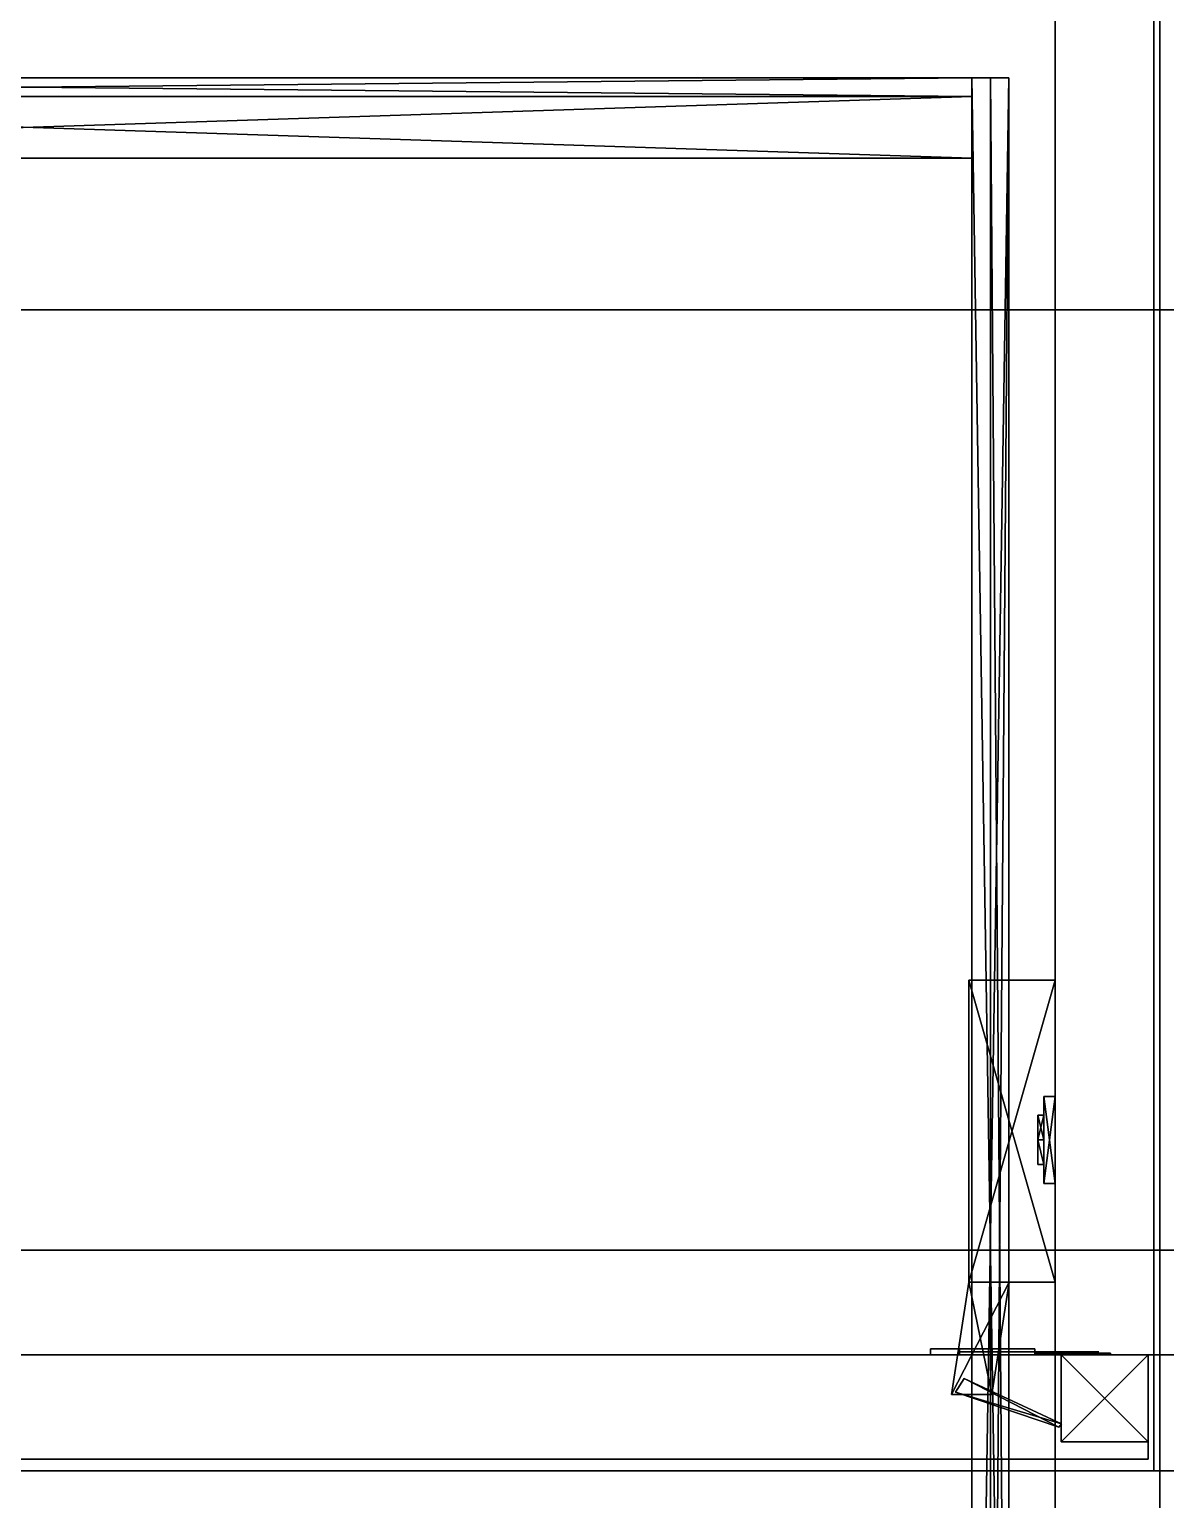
# Model space of a CAD drawing. Extents: x 0 to 7800, y -5130 to 1.
# Drawn here: x 2985.9 to 3181.7, y -609 to -355.7 of the extents above; entities that cross this region are included whole.
import ezdxf

# ---------------------------------------------------------------- set-up
doc = ezdxf.new("R2010")
doc.units = 0
for name, color, linetype in [('LAYER0', 7, 'CONTINUOUS'), ('LAYER111', 7, 'CONTINUOUS'), ('LAYER130', 253, 'CONTINUOUS'), ('LAYER133', 7, 'CONTINUOUS'), ('LAYER179', 7, 'CONTINUOUS'), ('LAYER2', 7, 'CONTINUOUS'), ('LAYER217', 7, 'CONTINUOUS'), ('LAYER234', 7, 'CONTINUOUS'), ('LAYER235', 7, 'CONTINUOUS'), ('LAYER238', 28, 'CONTINUOUS'), ('LAYER239', 253, 'CONTINUOUS'), ('LAYER240', 28, 'CONTINUOUS'), ('LAYER241', 253, 'CONTINUOUS'), ('LAYER242', 253, 'CONTINUOUS'), ('LAYER243', 253, 'CONTINUOUS'), ('LAYER244', 253, 'CONTINUOUS'), ('LAYER245', 253, 'CONTINUOUS'), ('LAYER283', 35, 'CONTINUOUS'), ('LAYER285', 35, 'CONTINUOUS'), ('LAYER4', 2, 'CONTINUOUS'), ('LAYER727', 45, 'CONTINUOUS'), ('LAYER728', 45, 'CONTINUOUS'), ('LAYER729', 45, 'CONTINUOUS'), ('LAYER9', 7, 'CONTINUOUS'), ('LAYER94', 7, 'CONTINUOUS')]:
    doc.layers.add(name, color=color, linetype=linetype)

msp = doc.modelspace()

# ---------------------------------------------------------------- linework, layer by layer
at = {"layer": 'LAYER0'}
for points, invisible_edges in [([(4030.693, -54.002, -5), (1025.693, -1555.002, -5), (1025.693, -54.002, -5), (4030.693, -54.002, -5)], 1), ([(1025.693, -1555.002, -5), (4030.693, -54.002, -5), (1412.693, -4773.002, -5), (1025.693, -1555.002, -5)], 7), ([(1025.693, -54.002), (1412.693, -4773.002), (4030.693, -54.002), (1025.693, -54.002)], 3), ([(1412.693, -4773.002, -5), (4030.693, -54.002, -5), (1412.693, -5130.002, -5), (1412.693, -4773.002, -5)], 3), ([(1412.693, -5130.002, -5), (4030.693, -54.002, -5), (2602.693, -4730.002, -5), (1412.693, -5130.002, -5)], 7), ([(4030.693, -54.002), (1412.693, -4773.002), (2602.693, -4730.002), (4030.693, -54.002)], 7), ([(2602.693, -4730.002, -5), (4030.693, -54.002, -5), (4030.693, -289.002, -5), (2602.693, -4730.002, -5)], 5), ([(4030.693, -54.002), (2602.693, -4730.002), (4030.693, -289.002), (4030.693, -54.002)], 3), ([(2602.693, -4730.002, -5), (4030.693, -289.002, -5), (4825.692, -4730.002, -5), (2602.693, -4730.002, -5)], 3), ([(4825.692, -4730.002), (4030.693, -289.002), (2602.693, -4730.002), (4825.692, -4730.002)], 3)]:
    msp.add_3dface(points, dxfattribs=dict(at, invisible_edges=invisible_edges))
at = {"layer": 'LAYER111', "invisible_edges": 1}
for points in [[(3162.695, -204, 181), (2808.695, -819, 181), (2808.695, -204, 181), (3162.695, -204, 181)], [(2808.695, -819, 181), (3162.695, -204, 181), (3162.695, -819, 181), (2808.695, -819, 181)], [(3162.695, -819, 199), (2808.695, -204, 199), (2808.695, -819, 199), (3162.695, -819, 199)], [(2808.695, -204, 199), (3162.695, -819, 199), (3162.695, -204, 199), (2808.695, -204, 199)], [(3162.695, -204, 181), (3162.695, -819, 199), (3162.695, -819, 181), (3162.695, -204, 181)], [(3162.695, -819, 199), (3162.695, -204, 181), (3162.695, -204, 199), (3162.695, -819, 199)]]:
    msp.add_3dface(points, dxfattribs=at)
at = {"layer": 'LAYER130'}
for points in [[(2823.073, -364, 199), (2823.073, -364, 216), (3148.318, -364, 199), (2823.073, -364, 199)], [(3148.318, -364, 199), (2823.073, -364, 216), (3148.318, -364, 216), (3148.318, -364, 199)], [(2823.073, -367.1989, 199), (2823.073, -364, 199), (3148.318, -367.1989, 199), (2823.073, -367.1989, 199)], [(3148.318, -367.1989, 199), (2823.073, -364, 199), (3148.318, -364, 199), (3148.318, -367.1989, 199)], [(3148.318, -367.1989, 216), (3148.318, -364, 216), (2823.073, -367.1989, 216), (3148.318, -367.1989, 216)], [(2823.073, -367.1989, 216), (3148.318, -364, 216), (2823.073, -364, 216), (2823.073, -367.1989, 216)], [(3154.695, -766, 199), (3148.318, -766, 199), (3154.695, -364, 199), (3154.695, -766, 199)], [(3154.695, -364, 199), (3148.318, -766, 199), (3148.318, -364, 199), (3154.695, -364, 199)], [(3148.318, -766, 226), (3154.695, -766, 226), (3148.318, -364, 226), (3148.318, -766, 226)], [(3148.318, -364, 226), (3154.695, -766, 226), (3154.695, -364, 226), (3148.318, -364, 226)], [(3148.318, -766, 199), (3148.318, -766, 226), (3148.318, -364, 199), (3148.318, -766, 199)], [(3148.318, -364, 199), (3148.318, -766, 226), (3148.318, -364, 226), (3148.318, -364, 199)], [(3148.318, -367.1989, 199), (3148.318, -364, 199), (3148.318, -367.1989, 216), (3148.318, -367.1989, 199)], [(3148.318, -367.1989, 216), (3148.318, -364, 199), (3148.318, -364, 216), (3148.318, -367.1989, 216)], [(3154.695, -766, 199), (3154.695, -364, 199), (3148.318, -766, 199), (3154.695, -766, 199)], [(3148.318, -766, 199), (3148.318, -364, 199), (3148.318, -766, 226), (3148.318, -766, 199)], [(3148.318, -364, 199), (3148.318, -364, 226), (3148.318, -766, 226), (3148.318, -364, 199)], [(3148.318, -766, 226), (3148.318, -364, 226), (3154.695, -766, 226), (3148.318, -766, 226)], [(3154.695, -364, 199), (3148.318, -364, 199), (3148.318, -766, 199), (3154.695, -364, 199)], [(3148.318, -364, 226), (3154.695, -364, 226), (3154.695, -766, 226), (3148.318, -364, 226)], [(3151.506, -766, 202), (3154.695, -766, 202), (3151.506, -364, 202), (3151.506, -766, 202)], [(3151.506, -364, 202), (3154.695, -766, 202), (3154.695, -364, 202), (3151.506, -364, 202)], [(3151.506, -766, 223), (3151.506, -766, 202), (3151.506, -364, 223), (3151.506, -766, 223)], [(3151.506, -364, 223), (3151.506, -766, 202), (3151.506, -364, 202), (3151.506, -364, 223)], [(3154.695, -766, 223), (3151.506, -766, 223), (3154.695, -364, 223), (3154.695, -766, 223)], [(3154.695, -364, 223), (3151.506, -766, 223), (3151.506, -364, 223), (3154.695, -364, 223)], [(3154.695, -766, 223), (3154.695, -364, 223), (3151.506, -766, 223), (3154.695, -766, 223)], [(3151.506, -766, 223), (3151.506, -364, 223), (3151.506, -766, 202), (3151.506, -766, 223)], [(3151.506, -364, 223), (3151.506, -364, 202), (3151.506, -766, 202), (3151.506, -364, 223)], [(3154.695, -364, 223), (3151.506, -364, 223), (3151.506, -766, 223), (3154.695, -364, 223)], [(3154.695, -766, 202), (3154.695, -766, 199), (3154.695, -364, 202), (3154.695, -766, 202)], [(3154.695, -364, 202), (3154.695, -766, 199), (3154.695, -364, 199), (3154.695, -364, 202)], [(3154.695, -766, 226), (3154.695, -766, 223), (3154.695, -364, 226), (3154.695, -766, 226)], [(3154.695, -364, 226), (3154.695, -766, 223), (3154.695, -364, 223), (3154.695, -364, 226)], [(3154.695, -766, 226), (3154.695, -364, 226), (3154.695, -766, 223), (3154.695, -766, 226)], [(3154.695, -364, 226), (3154.695, -364, 223), (3154.695, -766, 223), (3154.695, -364, 226)], [(3154.695, -364, 202), (3154.695, -364, 199), (3154.695, -766, 199), (3154.695, -364, 202)], [(3148.318, -367.1989, 199), (3148.318, -367.1989, 216), (2823.073, -367.1989, 199), (3148.318, -367.1989, 199)], [(2823.073, -367.1989, 199), (3148.318, -367.1989, 216), (2823.073, -367.1989, 216), (2823.073, -367.1989, 199)], [(2823.073, -367.1989, 199), (2823.073, -367.1989, 202), (3148.318, -367.1989, 199), (2823.073, -367.1989, 199)], [(3148.318, -367.1989, 199), (2823.073, -367.1989, 202), (3148.318, -367.1989, 202), (3148.318, -367.1989, 199)], [(2823.073, -377.8621, 199), (2823.073, -367.1989, 199), (3148.318, -377.8621, 199), (2823.073, -377.8621, 199)], [(3148.318, -377.8621, 199), (2823.073, -367.1989, 199), (3148.318, -367.1989, 199), (3148.318, -377.8621, 199)], [(3148.318, -377.8621, 202), (3148.318, -367.1989, 202), (2823.073, -377.8621, 202), (3148.318, -377.8621, 202)], [(2823.073, -377.8621, 202), (3148.318, -367.1989, 202), (2823.073, -367.1989, 202), (2823.073, -377.8621, 202)], [(3148.318, -377.8621, 199), (3148.318, -367.1989, 199), (3148.318, -377.8621, 202), (3148.318, -377.8621, 199)], [(3148.318, -377.8621, 202), (3148.318, -367.1989, 199), (3148.318, -367.1989, 202), (3148.318, -377.8621, 202)], [(3148.318, -377.8621, 199), (3148.318, -377.8621, 202), (2823.073, -377.8621, 199), (3148.318, -377.8621, 199)], [(2823.073, -377.8621, 199), (3148.318, -377.8621, 202), (2823.073, -377.8621, 202), (2823.073, -377.8621, 199)]]:
    msp.add_3dface(points, dxfattribs=at)
at = {"layer": 'LAYER133', "invisible_edges": 1}
for points in [[(3180.695, -204, 1568), (3198.695, -584, 1568), (3180.695, -584, 1568), (3180.695, -204, 1568)], [(3198.695, -584, 1568), (3180.695, -204, 1568), (3198.695, -204, 1568), (3198.695, -584, 1568)], [(3198.695, -204, 2380), (3180.695, -584, 2380), (3198.695, -584, 2380), (3198.695, -204, 2380)], [(3180.695, -584, 2380), (3198.695, -204, 2380), (3180.695, -204, 2380), (3180.695, -584, 2380)], [(3180.695, -584, 2380), (3180.695, -204, 1568), (3180.695, -584, 1568), (3180.695, -584, 2380)], [(3180.695, -204, 1568), (3180.695, -584, 2380), (3180.695, -204, 2380), (3180.695, -204, 1568)], [(3180.695, -584, 2380), (3198.695, -584, 1568), (3198.695, -584, 2380), (3180.695, -584, 2380)], [(3198.695, -584, 1568), (3180.695, -584, 2380), (3180.695, -584, 1568), (3198.695, -584, 1568)]]:
    msp.add_3dface(points, dxfattribs=at)
at = {"layer": 'LAYER179'}
for points, invisible_edges in [([(2011.695, -584, 2380), (1993.695, -566, 2380), (3862.695, -566, 2380), (2011.695, -584, 2380)], 5), ([(1993.695, -566, 2446), (3862.695, -566, 2380), (1993.695, -566, 2380), (1993.695, -566, 2446)], 1), ([(3862.695, -566, 2380), (1993.695, -566, 2446), (3862.695, -566, 2446), (3862.695, -566, 2380)], 1), ([(1993.695, -566, 2446), (2011.695, -584, 2446), (3862.695, -566, 2446), (1993.695, -566, 2446)], 3), ([(2011.695, -584, 2380), (3862.695, -566, 2380), (3880.695, -584, 2380), (2011.695, -584, 2380)], 3), ([(3862.695, -566, 2446), (2011.695, -584, 2446), (3880.695, -584, 2446), (3862.695, -566, 2446)], 5), ([(3880.695, -584, 2446), (2011.695, -584, 2380), (3880.695, -584, 2380), (3880.695, -584, 2446)], 1), ([(2011.695, -584, 2380), (3880.695, -584, 2446), (2011.695, -584, 2446), (2011.695, -584, 2380)], 1)]:
    msp.add_3dface(points, dxfattribs=dict(at, invisible_edges=invisible_edges))
at = {"layer": 'LAYER217', "invisible_edges": 1}
for points in [[(3162.695, -204, 1950), (3162.695, -584, 2380), (3162.695, -204, 2380), (3162.695, -204, 1950)], [(3162.695, -584, 2380), (3162.695, -204, 1950), (3162.695, -584, 1950), (3162.695, -584, 2380)], [(3162.695, -204, 1950), (3180.695, -584, 1950), (3162.695, -584, 1950), (3162.695, -204, 1950)], [(3180.695, -584, 1950), (3162.695, -204, 1950), (3180.695, -204, 1950), (3180.695, -584, 1950)], [(3180.695, -204, 2380), (3162.695, -584, 2380), (3180.695, -584, 2380), (3180.695, -204, 2380)], [(3162.695, -584, 2380), (3180.695, -204, 2380), (3162.695, -204, 2380), (3162.695, -584, 2380)], [(3180.695, -584, 1950), (3180.695, -204, 2380), (3180.695, -584, 2380), (3180.695, -584, 1950)], [(3180.695, -204, 2380), (3180.695, -584, 1950), (3180.695, -204, 1950), (3180.695, -204, 2380)], [(3180.695, -584, 1950), (3162.695, -584, 2380), (3162.695, -584, 1950), (3180.695, -584, 1950)], [(3162.695, -584, 2380), (3180.695, -584, 1950), (3180.695, -584, 2380), (3162.695, -584, 2380)]]:
    msp.add_3dface(points, dxfattribs=at)
at = {"layer": 'LAYER234', "invisible_edges": 1}
for points in [[(3162.695, -204, 1951), (2808.695, -584, 1951), (2808.695, -204, 1951), (3162.695, -204, 1951)], [(2808.695, -584, 1951), (3162.695, -204, 1951), (3162.695, -584, 1951), (2808.695, -584, 1951)], [(3162.695, -584, 1969), (2808.695, -204, 1969), (2808.695, -584, 1969), (3162.695, -584, 1969)], [(2808.695, -204, 1969), (3162.695, -584, 1969), (3162.695, -204, 1969), (2808.695, -204, 1969)], [(3162.695, -204, 1951), (3162.695, -584, 1969), (3162.695, -584, 1951), (3162.695, -204, 1951)], [(3162.695, -584, 1969), (3162.695, -204, 1951), (3162.695, -204, 1969), (3162.695, -584, 1969)], [(3162.695, -584, 1969), (2808.695, -584, 1951), (3162.695, -584, 1951), (3162.695, -584, 1969)], [(2808.695, -584, 1951), (3162.695, -584, 1969), (2808.695, -584, 1969), (2808.695, -584, 1951)]]:
    msp.add_3dface(points, dxfattribs=at)
at = {"layer": 'LAYER235', "invisible_edges": 1}
for points in [[(2808.695, -204, 2379), (3162.695, -584, 2379), (3162.695, -204, 2379), (2808.695, -204, 2379)], [(3162.695, -584, 2379), (2808.695, -204, 2379), (2808.695, -584, 2379), (3162.695, -584, 2379)], [(2808.695, -584, 2361), (3162.695, -204, 2361), (3162.695, -584, 2361), (2808.695, -584, 2361)], [(3162.695, -204, 2361), (2808.695, -584, 2361), (2808.695, -204, 2361), (3162.695, -204, 2361)], [(3162.695, -204, 2361), (3162.695, -584, 2379), (3162.695, -584, 2361), (3162.695, -204, 2361)], [(3162.695, -584, 2379), (3162.695, -204, 2361), (3162.695, -204, 2379), (3162.695, -584, 2379)], [(2808.695, -584, 2361), (3162.695, -584, 2379), (2808.695, -584, 2379), (2808.695, -584, 2361)], [(3162.695, -584, 2379), (2808.695, -584, 2361), (3162.695, -584, 2361), (3162.695, -584, 2379)]]:
    msp.add_3dface(points, dxfattribs=at)
at = {"layer": 'LAYER238'}
for points in [[(3141.195, -583, 2074), (3141.195, -584, 2074), (3141.195, -583, 2074)], [(3141.195, -583, 2032), (3159.195, -583, 2032), (3159.195, -583, 2032), (3141.195, -583, 2032)], [(3141.195, -583, 2074), (3159.195, -583, 2074), (3159.195, -583, 2074), (3141.195, -583, 2074)], [(3159.195, -583, 2032), (3159.195, -584, 2032), (3141.195, -584, 2032), (3141.195, -583, 2032)], [(3141.195, -584, 2032), (3141.195, -584, 2074), (3141.195, -583, 2074), (3141.195, -583, 2032)], [(3159.195, -583, 2074), (3159.195, -584, 2074), (3141.195, -584, 2074), (3141.195, -583, 2074)], [(3141.195, -584, 2032), (3159.195, -584, 2032), (3159.195, -584, 2074), (3141.195, -584, 2074)], [(3146.195, -583, 2044), (3146.195, -584, 2044), (3146.195, -584, 2062), (3146.195, -583, 2062)], [(3146.195, -583, 2044), (3146.195, -584, 2044), (3159.195, -584, 2044), (3159.195, -583, 2044)], [(3146.195, -583, 2062), (3146.195, -584, 2062), (3159.195, -584, 2062), (3159.195, -583, 2062)], [(3146.195, -584, 2044), (3146.195, -584, 2062), (3146.195, -584, 2044)], [(3159.195, -583, 2044), (3159.195, -584, 2044), (3159.195, -584, 2032), (3159.195, -583, 2032)], [(3159.195, -583, 2062), (3159.195, -584, 2062), (3159.195, -584, 2074), (3159.195, -583, 2074)], [(3159.195, -584, 2044), (3159.195, -584, 2032), (3159.195, -584, 2044)], [(3159.195, -584, 2062), (3159.195, -584, 2074), (3159.195, -584, 2062)]]:
    msp.add_3dface(points, dxfattribs=at)
for points, invisible_edges in [([(3141.195, -583, 2074), (3141.195, -583, 2032), (3146.195, -583, 2044), (3146.195, -583, 2062)], 10), ([(3141.195, -583, 2032), (3146.195, -583, 2044), (3159.195, -583, 2044), (3159.195, -583, 2032)], 1), ([(3141.195, -583, 2074), (3146.195, -583, 2062), (3159.195, -583, 2062), (3159.195, -583, 2074)], 1), ([(3159.195, -583.5, 2062), (3159.195, -583.5, 2044), (3146.195, -583.5, 2044), (3146.195, -583.5, 2062)], 1), ([(3163.405, -583.5, 2058.317), (3163.195, -583.5, 2047.5), (3159.195, -583.5, 2044), (3159.195, -583.5, 2062)], 5), ([(3159.195, -583.75, 2040), (3164.17, -583.75, 2040.99), (3163.195, -583.75, 2047.5), (3159.195, -583.75, 2044)], 2), ([(3164.17, -583.75, 2065.01), (3159.195, -583.75, 2066), (3159.195, -583.75, 2062), (3163.195, -583.75, 2058.5)], 8), ([(3170.195, -583.5, 2058.5), (3170.195, -583.5, 2047.5), (3163.195, -583.5, 2047.5), (3163.405, -583.5, 2058.317)], 4), ([(3164.17, -583.75, 2040.99), (3168.387, -583.75, 2043.808), (3166.695, -583.75, 2047.5), (3163.195, -583.75, 2047.5)], 10), ([(3168.387, -583.75, 2062.192), (3164.17, -583.75, 2065.01), (3163.195, -583.75, 2058.5), (3166.695, -583.75, 2058.5)], 10), ([(3168.387, -583.75, 2043.808), (3171.206, -583.75, 2048.025), (3170.195, -583.75, 2047.5), (3166.695, -583.75, 2047.5)], 10), ([(3171.206, -583.75, 2057.975), (3168.387, -583.75, 2062.192), (3166.695, -583.75, 2058.5), (3170.195, -583.75, 2058.5)], 10), ([(3171.206, -583.75, 2048.025), (3172.195, -583.75, 2053), (3170.195, -583.75, 2053), (3170.195, -583.75, 2047.5)], 10), ([(3172.195, -583.75, 2053), (3171.206, -583.75, 2057.975), (3170.195, -583.75, 2058.5), (3170.195, -583.75, 2053)], 10)]:
    msp.add_3dface(points, dxfattribs=dict(at, invisible_edges=invisible_edges))
at = {"layer": 'LAYER239'}
for points in [[(3162.695, -571.5, 2046.217), (3147.774, -571.5, 2046.217), (3162.695, -519.5, 2046.217), (3162.695, -571.5, 2046.217)], [(3162.695, -519.5, 2046.217), (3147.774, -571.5, 2046.217), (3147.774, -519.5, 2046.217), (3162.695, -519.5, 2046.217)], [(3162.695, -519.5, 2046.217), (3147.774, -519.5, 2046.217), (3162.695, -519.5, 2059.783), (3162.695, -519.5, 2046.217)], [(3162.695, -519.5, 2059.783), (3147.774, -519.5, 2046.217), (3147.774, -519.5, 2059.783), (3162.695, -519.5, 2059.783)], [(3162.695, -519.5, 2059.783), (3147.774, -519.5, 2059.783), (3162.695, -571.5, 2059.783), (3162.695, -519.5, 2059.783)], [(3162.695, -571.5, 2059.783), (3147.774, -519.5, 2059.783), (3147.774, -571.5, 2059.783), (3162.695, -571.5, 2059.783)], [(3147.774, -571.5, 2046.217), (3147.774, -571.5, 2059.783), (3147.774, -519.5, 2046.217), (3147.774, -571.5, 2046.217)], [(3147.774, -519.5, 2046.217), (3147.774, -571.5, 2059.783), (3147.774, -519.5, 2059.783), (3147.774, -519.5, 2046.217)], [(3160.706, -554.5, 2079), (3162.695, -554.5, 2079), (3162.695, -539.5, 2079), (3160.706, -554.5, 2079)], [(3160.706, -554.5, 2079), (3162.695, -539.5, 2079), (3160.706, -539.5, 2079), (3160.706, -554.5, 2079)], [(3160.706, -539.5, 2079), (3162.695, -539.5, 2079), (3162.695, -539.5, 2027), (3160.706, -539.5, 2079)], [(3160.706, -539.5, 2079), (3162.695, -539.5, 2027), (3160.706, -539.5, 2027), (3160.706, -539.5, 2079)], [(3160.706, -539.5, 2027), (3162.695, -539.5, 2027), (3162.695, -554.5, 2027), (3160.706, -539.5, 2027)], [(3160.706, -539.5, 2027), (3162.695, -554.5, 2027), (3160.706, -554.5, 2027), (3160.706, -539.5, 2027)], [(3160.706, -554.5, 2027), (3160.706, -554.5, 2079), (3160.706, -539.5, 2079), (3160.706, -554.5, 2027)], [(3160.706, -554.5, 2027), (3160.706, -539.5, 2079), (3160.706, -539.5, 2027), (3160.706, -554.5, 2027)], [(3159.711, -547, 2066.291), (3159.711, -542.7574, 2071.087), (3160.706, -547, 2066.291), (3159.711, -547, 2066.291)], [(3160.706, -547, 2066.291), (3159.711, -542.7574, 2071.087), (3160.706, -542.7574, 2071.087), (3160.706, -547, 2066.291)], [(3159.711, -542.7574, 2071.087), (3159.711, -547, 2075.883), (3160.706, -542.7574, 2071.087), (3159.711, -542.7574, 2071.087)], [(3160.706, -542.7574, 2071.087), (3159.711, -547, 2075.883), (3160.706, -547, 2075.883), (3160.706, -542.7574, 2071.087)], [(3159.711, -547, 2075.883), (3159.711, -542.7574, 2071.087), (3159.711, -551.2426, 2071.087), (3159.711, -547, 2075.883)], [(3159.711, -551.2426, 2071.087), (3159.711, -542.7574, 2071.087), (3159.711, -547, 2066.291), (3159.711, -551.2426, 2071.087)], [(3159.711, -547, 2030.117), (3159.711, -542.7574, 2034.913), (3160.706, -547, 2030.117), (3159.711, -547, 2030.117)], [(3160.706, -547, 2030.117), (3159.711, -542.7574, 2034.913), (3160.706, -542.7574, 2034.913), (3160.706, -547, 2030.117)], [(3159.711, -542.7574, 2034.913), (3159.711, -547, 2039.709), (3160.706, -542.7574, 2034.913), (3159.711, -542.7574, 2034.913)], [(3160.706, -542.7574, 2034.913), (3159.711, -547, 2039.709), (3160.706, -547, 2039.709), (3160.706, -542.7574, 2034.913)], [(3159.711, -547, 2039.709), (3159.711, -542.7574, 2034.913), (3159.711, -551.2426, 2034.913), (3159.711, -547, 2039.709)], [(3159.711, -551.2426, 2034.913), (3159.711, -542.7574, 2034.913), (3159.711, -547, 2030.117), (3159.711, -551.2426, 2034.913)], [(3160.706, -547, 2075.883), (3160.706, -542.7574, 2071.087), (3160.706, -547, 2066.291), (3160.706, -547, 2075.883)], [(3160.706, -547, 2039.709), (3160.706, -542.7574, 2034.913), (3160.706, -547, 2030.117), (3160.706, -547, 2039.709)], [(3159.711, -551.2426, 2071.087), (3159.711, -547, 2066.291), (3160.706, -551.2426, 2071.087), (3159.711, -551.2426, 2071.087)], [(3160.706, -551.2426, 2071.087), (3159.711, -547, 2066.291), (3160.706, -547, 2066.291), (3160.706, -551.2426, 2071.087)], [(3160.706, -547, 2075.883), (3159.711, -547, 2075.883), (3160.706, -551.2426, 2071.087), (3160.706, -547, 2075.883)], [(3160.706, -551.2426, 2071.087), (3159.711, -547, 2075.883), (3159.711, -551.2426, 2071.087), (3160.706, -551.2426, 2071.087)], [(3159.711, -551.2426, 2034.913), (3159.711, -547, 2030.117), (3160.706, -551.2426, 2034.913), (3159.711, -551.2426, 2034.913)], [(3160.706, -551.2426, 2034.913), (3159.711, -547, 2030.117), (3160.706, -547, 2030.117), (3160.706, -551.2426, 2034.913)], [(3160.706, -547, 2039.709), (3159.711, -547, 2039.709), (3160.706, -551.2426, 2034.913), (3160.706, -547, 2039.709)], [(3160.706, -551.2426, 2034.913), (3159.711, -547, 2039.709), (3159.711, -551.2426, 2034.913), (3160.706, -551.2426, 2034.913)], [(3160.706, -547, 2075.883), (3160.706, -547, 2066.291), (3160.706, -551.2426, 2071.087), (3160.706, -547, 2075.883)], [(3160.706, -547, 2039.709), (3160.706, -547, 2030.117), (3160.706, -551.2426, 2034.913), (3160.706, -547, 2039.709)], [(3162.695, -554.5, 2027), (3162.695, -554.5, 2079), (3160.706, -554.5, 2079), (3162.695, -554.5, 2027)], [(3162.695, -554.5, 2027), (3160.706, -554.5, 2079), (3160.706, -554.5, 2027), (3162.695, -554.5, 2027)], [(3151.753, -590.8654, 2046.217), (3144.789, -590.8654, 2046.217), (3154.737, -571.5, 2046.217), (3151.753, -590.8654, 2046.217)], [(3154.737, -571.5, 2046.217), (3144.789, -590.8654, 2046.217), (3147.774, -571.5, 2046.217), (3154.737, -571.5, 2046.217)], [(3151.753, -590.8654, 2059.783), (3147.774, -571.5, 2059.783), (3144.789, -590.8654, 2059.783), (3151.753, -590.8654, 2059.783)], [(3144.789, -590.8654, 2046.217), (3144.789, -590.8654, 2059.783), (3147.774, -571.5, 2046.217), (3144.789, -590.8654, 2046.217)], [(3147.774, -571.5, 2046.217), (3144.789, -590.8654, 2059.783), (3147.774, -571.5, 2059.783), (3147.774, -571.5, 2046.217)], [(3154.737, -571.5, 2059.783), (3147.774, -571.5, 2059.783), (3151.753, -590.8654, 2059.783), (3154.737, -571.5, 2059.783)], [(3147.003, -588.0754, 2047.348), (3163.286, -596.5, 2047.348), (3145.513, -590.4556, 2047.348), (3147.003, -588.0754, 2047.348)], [(3147.003, -588.0754, 2058.652), (3145.513, -590.4556, 2058.652), (3163.777, -595.9226, 2058.652), (3147.003, -588.0754, 2058.652)], [(3163.777, -595.9226, 2047.348), (3163.286, -596.5, 2047.348), (3147.003, -588.0754, 2047.348), (3163.777, -595.9226, 2047.348)], [(3163.777, -595.9226, 2058.652), (3145.513, -590.4556, 2058.652), (3163.286, -596.5, 2058.652), (3163.777, -595.9226, 2058.652)], [(3163.286, -596.5, 2047.348), (3163.286, -596.5, 2058.652), (3145.513, -590.4556, 2047.348), (3163.286, -596.5, 2047.348)], [(3145.513, -590.4556, 2047.348), (3163.286, -596.5, 2058.652), (3145.513, -590.4556, 2058.652), (3145.513, -590.4556, 2047.348)]]:
    msp.add_3dface(points, dxfattribs=at)
at = {"layer": 'LAYER240'}
for points in [[(3141.195, -583, 2298), (3141.195, -584, 2298), (3141.195, -583, 2298)], [(3141.195, -583, 2256), (3159.195, -583, 2256), (3159.195, -583, 2256), (3141.195, -583, 2256)], [(3141.195, -583, 2298), (3159.195, -583, 2298), (3159.195, -583, 2298), (3141.195, -583, 2298)], [(3159.195, -583, 2256), (3159.195, -584, 2256), (3141.195, -584, 2256), (3141.195, -583, 2256)], [(3141.195, -584, 2256), (3141.195, -584, 2298), (3141.195, -583, 2298), (3141.195, -583, 2256)], [(3159.195, -583, 2298), (3159.195, -584, 2298), (3141.195, -584, 2298), (3141.195, -583, 2298)], [(3141.195, -584, 2256), (3159.195, -584, 2256), (3159.195, -584, 2298), (3141.195, -584, 2298)], [(3146.195, -583, 2268), (3146.195, -584, 2268), (3146.195, -584, 2286), (3146.195, -583, 2286)], [(3146.195, -583, 2268), (3146.195, -584, 2268), (3159.195, -584, 2268), (3159.195, -583, 2268)], [(3146.195, -583, 2286), (3146.195, -584, 2286), (3159.195, -584, 2286), (3159.195, -583, 2286)], [(3146.195, -584, 2268), (3146.195, -584, 2286), (3146.195, -584, 2268)], [(3159.195, -583, 2268), (3159.195, -584, 2268), (3159.195, -584, 2256), (3159.195, -583, 2256)], [(3159.195, -583, 2286), (3159.195, -584, 2286), (3159.195, -584, 2298), (3159.195, -583, 2298)], [(3159.195, -584, 2268), (3159.195, -584, 2256), (3159.195, -584, 2268)], [(3159.195, -584, 2286), (3159.195, -584, 2298), (3159.195, -584, 2286)]]:
    msp.add_3dface(points, dxfattribs=at)
for points, invisible_edges in [([(3141.195, -583, 2298), (3141.195, -583, 2256), (3146.195, -583, 2268), (3146.195, -583, 2286)], 10), ([(3141.195, -583, 2256), (3146.195, -583, 2268), (3159.195, -583, 2268), (3159.195, -583, 2256)], 1), ([(3141.195, -583, 2298), (3146.195, -583, 2286), (3159.195, -583, 2286), (3159.195, -583, 2298)], 1), ([(3159.195, -583.5, 2286), (3159.195, -583.5, 2268), (3146.195, -583.5, 2268), (3146.195, -583.5, 2286)], 1), ([(3163.405, -583.5, 2282.317), (3163.195, -583.5, 2271.5), (3159.195, -583.5, 2268), (3159.195, -583.5, 2286)], 5), ([(3159.195, -583.75, 2264), (3164.17, -583.75, 2264.99), (3163.195, -583.75, 2271.5), (3159.195, -583.75, 2268)], 2), ([(3164.17, -583.75, 2289.01), (3159.195, -583.75, 2290), (3159.195, -583.75, 2286), (3163.195, -583.75, 2282.5)], 8), ([(3170.195, -583.5, 2282.5), (3170.195, -583.5, 2271.5), (3163.195, -583.5, 2271.5), (3163.405, -583.5, 2282.317)], 4), ([(3164.17, -583.75, 2264.99), (3168.387, -583.75, 2267.808), (3166.695, -583.75, 2271.5), (3163.195, -583.75, 2271.5)], 10), ([(3168.387, -583.75, 2286.192), (3164.17, -583.75, 2289.01), (3163.195, -583.75, 2282.5), (3166.695, -583.75, 2282.5)], 10), ([(3168.387, -583.75, 2267.808), (3171.206, -583.75, 2272.025), (3170.195, -583.75, 2271.5), (3166.695, -583.75, 2271.5)], 10), ([(3171.206, -583.75, 2281.975), (3168.387, -583.75, 2286.192), (3166.695, -583.75, 2282.5), (3170.195, -583.75, 2282.5)], 10), ([(3171.206, -583.75, 2272.025), (3172.195, -583.75, 2277), (3170.195, -583.75, 2277), (3170.195, -583.75, 2271.5)], 10), ([(3172.195, -583.75, 2277), (3171.206, -583.75, 2281.975), (3170.195, -583.75, 2282.5), (3170.195, -583.75, 2277)], 10)]:
    msp.add_3dface(points, dxfattribs=dict(at, invisible_edges=invisible_edges))
at = {"layer": 'LAYER241'}
for points in [[(3162.695, -571.5, 2270.217), (3147.774, -571.5, 2270.217), (3162.695, -519.5, 2270.217), (3162.695, -571.5, 2270.217)], [(3162.695, -519.5, 2270.217), (3147.774, -571.5, 2270.217), (3147.774, -519.5, 2270.217), (3162.695, -519.5, 2270.217)], [(3162.695, -519.5, 2270.217), (3147.774, -519.5, 2270.217), (3162.695, -519.5, 2283.783), (3162.695, -519.5, 2270.217)], [(3162.695, -519.5, 2283.783), (3147.774, -519.5, 2270.217), (3147.774, -519.5, 2283.783), (3162.695, -519.5, 2283.783)], [(3162.695, -519.5, 2283.783), (3147.774, -519.5, 2283.783), (3162.695, -571.5, 2283.783), (3162.695, -519.5, 2283.783)], [(3162.695, -571.5, 2283.783), (3147.774, -519.5, 2283.783), (3147.774, -571.5, 2283.783), (3162.695, -571.5, 2283.783)], [(3147.774, -571.5, 2270.217), (3147.774, -571.5, 2283.783), (3147.774, -519.5, 2270.217), (3147.774, -571.5, 2270.217)], [(3147.774, -519.5, 2270.217), (3147.774, -571.5, 2283.783), (3147.774, -519.5, 2283.783), (3147.774, -519.5, 2270.217)], [(3160.706, -554.5, 2303), (3162.695, -554.5, 2303), (3162.695, -539.5, 2303), (3160.706, -554.5, 2303)], [(3160.706, -554.5, 2303), (3162.695, -539.5, 2303), (3160.706, -539.5, 2303), (3160.706, -554.5, 2303)], [(3160.706, -539.5, 2303), (3162.695, -539.5, 2303), (3162.695, -539.5, 2251), (3160.706, -539.5, 2303)], [(3160.706, -539.5, 2303), (3162.695, -539.5, 2251), (3160.706, -539.5, 2251), (3160.706, -539.5, 2303)], [(3160.706, -539.5, 2251), (3162.695, -539.5, 2251), (3162.695, -554.5, 2251), (3160.706, -539.5, 2251)], [(3160.706, -539.5, 2251), (3162.695, -554.5, 2251), (3160.706, -554.5, 2251), (3160.706, -539.5, 2251)], [(3160.706, -554.5, 2251), (3160.706, -554.5, 2303), (3160.706, -539.5, 2303), (3160.706, -554.5, 2251)], [(3160.706, -554.5, 2251), (3160.706, -539.5, 2303), (3160.706, -539.5, 2251), (3160.706, -554.5, 2251)], [(3159.711, -547, 2290.291), (3159.711, -542.7574, 2295.087), (3160.706, -547, 2290.291), (3159.711, -547, 2290.291)], [(3160.706, -547, 2290.291), (3159.711, -542.7574, 2295.087), (3160.706, -542.7574, 2295.087), (3160.706, -547, 2290.291)], [(3159.711, -542.7574, 2295.087), (3159.711, -547, 2299.883), (3160.706, -542.7574, 2295.087), (3159.711, -542.7574, 2295.087)], [(3160.706, -542.7574, 2295.087), (3159.711, -547, 2299.883), (3160.706, -547, 2299.883), (3160.706, -542.7574, 2295.087)], [(3159.711, -547, 2299.883), (3159.711, -542.7574, 2295.087), (3159.711, -551.2426, 2295.087), (3159.711, -547, 2299.883)], [(3159.711, -551.2426, 2295.087), (3159.711, -542.7574, 2295.087), (3159.711, -547, 2290.291), (3159.711, -551.2426, 2295.087)], [(3159.711, -547, 2254.117), (3159.711, -542.7574, 2258.913), (3160.706, -547, 2254.117), (3159.711, -547, 2254.117)], [(3160.706, -547, 2254.117), (3159.711, -542.7574, 2258.913), (3160.706, -542.7574, 2258.913), (3160.706, -547, 2254.117)], [(3159.711, -542.7574, 2258.913), (3159.711, -547, 2263.709), (3160.706, -542.7574, 2258.913), (3159.711, -542.7574, 2258.913)], [(3160.706, -542.7574, 2258.913), (3159.711, -547, 2263.709), (3160.706, -547, 2263.709), (3160.706, -542.7574, 2258.913)], [(3159.711, -547, 2263.709), (3159.711, -542.7574, 2258.913), (3159.711, -551.2426, 2258.913), (3159.711, -547, 2263.709)], [(3159.711, -551.2426, 2258.913), (3159.711, -542.7574, 2258.913), (3159.711, -547, 2254.117), (3159.711, -551.2426, 2258.913)], [(3160.706, -547, 2299.883), (3160.706, -542.7574, 2295.087), (3160.706, -547, 2290.291), (3160.706, -547, 2299.883)], [(3160.706, -547, 2263.709), (3160.706, -542.7574, 2258.913), (3160.706, -547, 2254.117), (3160.706, -547, 2263.709)], [(3159.711, -551.2426, 2295.087), (3159.711, -547, 2290.291), (3160.706, -551.2426, 2295.087), (3159.711, -551.2426, 2295.087)], [(3160.706, -551.2426, 2295.087), (3159.711, -547, 2290.291), (3160.706, -547, 2290.291), (3160.706, -551.2426, 2295.087)], [(3160.706, -547, 2299.883), (3159.711, -547, 2299.883), (3160.706, -551.2426, 2295.087), (3160.706, -547, 2299.883)], [(3160.706, -551.2426, 2295.087), (3159.711, -547, 2299.883), (3159.711, -551.2426, 2295.087), (3160.706, -551.2426, 2295.087)], [(3159.711, -551.2426, 2258.913), (3159.711, -547, 2254.117), (3160.706, -551.2426, 2258.913), (3159.711, -551.2426, 2258.913)], [(3160.706, -551.2426, 2258.913), (3159.711, -547, 2254.117), (3160.706, -547, 2254.117), (3160.706, -551.2426, 2258.913)], [(3160.706, -547, 2263.709), (3159.711, -547, 2263.709), (3160.706, -551.2426, 2258.913), (3160.706, -547, 2263.709)], [(3160.706, -551.2426, 2258.913), (3159.711, -547, 2263.709), (3159.711, -551.2426, 2258.913), (3160.706, -551.2426, 2258.913)], [(3160.706, -547, 2299.883), (3160.706, -547, 2290.291), (3160.706, -551.2426, 2295.087), (3160.706, -547, 2299.883)], [(3160.706, -547, 2263.709), (3160.706, -547, 2254.117), (3160.706, -551.2426, 2258.913), (3160.706, -547, 2263.709)], [(3162.695, -554.5, 2251), (3162.695, -554.5, 2303), (3160.706, -554.5, 2303), (3162.695, -554.5, 2251)], [(3162.695, -554.5, 2251), (3160.706, -554.5, 2303), (3160.706, -554.5, 2251), (3162.695, -554.5, 2251)], [(3151.753, -590.8654, 2270.217), (3144.789, -590.8654, 2270.217), (3154.737, -571.5, 2270.217), (3151.753, -590.8654, 2270.217)], [(3154.737, -571.5, 2270.217), (3144.789, -590.8654, 2270.217), (3147.774, -571.5, 2270.217), (3154.737, -571.5, 2270.217)], [(3151.753, -590.8654, 2283.783), (3147.774, -571.5, 2283.783), (3144.789, -590.8654, 2283.783), (3151.753, -590.8654, 2283.783)], [(3144.789, -590.8654, 2270.217), (3144.789, -590.8654, 2283.783), (3147.774, -571.5, 2270.217), (3144.789, -590.8654, 2270.217)], [(3147.774, -571.5, 2270.217), (3144.789, -590.8654, 2283.783), (3147.774, -571.5, 2283.783), (3147.774, -571.5, 2270.217)], [(3154.737, -571.5, 2283.783), (3147.774, -571.5, 2283.783), (3151.753, -590.8654, 2283.783), (3154.737, -571.5, 2283.783)], [(3147.003, -588.0754, 2271.348), (3163.286, -596.5, 2271.348), (3145.513, -590.4556, 2271.348), (3147.003, -588.0754, 2271.348)], [(3147.003, -588.0754, 2282.652), (3145.513, -590.4556, 2282.652), (3163.777, -595.9226, 2282.652), (3147.003, -588.0754, 2282.652)], [(3163.777, -595.9226, 2271.348), (3163.286, -596.5, 2271.348), (3147.003, -588.0754, 2271.348), (3163.777, -595.9226, 2271.348)], [(3163.777, -595.9226, 2282.652), (3145.513, -590.4556, 2282.652), (3163.286, -596.5, 2282.652), (3163.777, -595.9226, 2282.652)], [(3163.286, -596.5, 2271.348), (3163.286, -596.5, 2282.652), (3145.513, -590.4556, 2271.348), (3163.286, -596.5, 2271.348)], [(3145.513, -590.4556, 2271.348), (3163.286, -596.5, 2282.652), (3145.513, -590.4556, 2282.652), (3145.513, -590.4556, 2271.348)]]:
    msp.add_3dface(points, dxfattribs=at)
at = {"layer": 'LAYER242', "invisible_edges": 1}
for points in [[(2792.695, -584, 2377), (3178.695, -584, 1988), (2792.695, -584, 1988), (2792.695, -584, 2377)], [(3178.695, -584, 1988), (2792.695, -584, 2377), (3178.695, -584, 2377), (3178.695, -584, 1988)], [(2792.695, -602, 1988), (3178.695, -584, 1988), (3178.695, -602, 1988), (2792.695, -602, 1988)], [(3178.695, -584, 1988), (2792.695, -602, 1988), (2792.695, -584, 1988), (3178.695, -584, 1988)], [(2792.695, -584, 2377), (3178.695, -602, 2377), (3178.695, -584, 2377), (2792.695, -584, 2377)], [(3178.695, -602, 2377), (2792.695, -584, 2377), (2792.695, -602, 2377), (3178.695, -602, 2377)], [(3178.695, -602, 2377), (3178.695, -584, 1988), (3178.695, -584, 2377), (3178.695, -602, 2377)], [(3178.695, -584, 1988), (3178.695, -602, 2377), (3178.695, -602, 1988), (3178.695, -584, 1988)], [(3178.695, -602, 2377), (2792.695, -602, 1988), (3178.695, -602, 1988), (3178.695, -602, 2377)], [(2792.695, -602, 1988), (3178.695, -602, 2377), (2792.695, -602, 2377), (2792.695, -602, 1988)]]:
    msp.add_3dface(points, dxfattribs=at)
at = {"layer": 'LAYER243'}
for points in [[(3178.695, -584, 1988), (3178.695, -584, 1973), (3163.695, -584, 1988), (3178.695, -584, 1988)], [(3163.695, -584, 1988), (3178.695, -584, 1973), (3163.695, -584, 1973), (3163.695, -584, 1988)], [(3178.695, -599, 1988), (3178.695, -584, 1988), (3163.695, -599, 1988), (3178.695, -599, 1988)], [(3163.695, -599, 1988), (3178.695, -584, 1988), (3163.695, -584, 1988), (3163.695, -599, 1988)], [(3163.695, -599, 1988), (3163.695, -584, 1988), (3163.695, -599, 1973), (3163.695, -599, 1988)], [(3163.695, -599, 1973), (3163.695, -584, 1988), (3163.695, -584, 1973), (3163.695, -599, 1973)], [(3163.695, -599, 1973), (3163.695, -584, 1973), (3178.695, -599, 1973), (3163.695, -599, 1973)], [(3178.695, -599, 1973), (3163.695, -584, 1973), (3178.695, -584, 1973), (3178.695, -599, 1973)], [(3178.695, -599, 1988), (3178.695, -599, 1973), (3178.695, -584, 1988), (3178.695, -599, 1988)], [(3178.695, -584, 1988), (3178.695, -599, 1973), (3178.695, -584, 1973), (3178.695, -584, 1988)], [(3163.695, -599, 1988), (3163.695, -599, 1973), (3178.695, -599, 1988), (3163.695, -599, 1988)], [(3178.695, -599, 1988), (3163.695, -599, 1973), (3178.695, -599, 1973), (3178.695, -599, 1988)]]:
    msp.add_3dface(points, dxfattribs=at)
at = {"layer": 'LAYER244'}
for points in [[(3178.695, -584, 1988), (3178.695, -584, 1973), (3163.695, -584, 1988), (3178.695, -584, 1988)], [(3163.695, -584, 1988), (3178.695, -584, 1973), (3163.695, -584, 1973), (3163.695, -584, 1988)], [(3178.695, -599, 1988), (3178.695, -584, 1988), (3163.695, -599, 1988), (3178.695, -599, 1988)], [(3163.695, -599, 1988), (3178.695, -584, 1988), (3163.695, -584, 1988), (3163.695, -599, 1988)], [(3163.695, -599, 1988), (3163.695, -584, 1988), (3163.695, -599, 1973), (3163.695, -599, 1988)], [(3163.695, -599, 1973), (3163.695, -584, 1988), (3163.695, -584, 1973), (3163.695, -599, 1973)], [(3163.695, -599, 1973), (3163.695, -584, 1973), (3178.695, -599, 1973), (3163.695, -599, 1973)], [(3178.695, -599, 1973), (3163.695, -584, 1973), (3178.695, -584, 1973), (3178.695, -599, 1973)], [(3178.695, -599, 1988), (3178.695, -599, 1973), (3178.695, -584, 1988), (3178.695, -599, 1988)], [(3178.695, -584, 1988), (3178.695, -599, 1973), (3178.695, -584, 1973), (3178.695, -584, 1988)], [(3163.695, -599, 1988), (3163.695, -599, 1973), (3178.695, -599, 1988), (3163.695, -599, 1988)], [(3178.695, -599, 1988), (3163.695, -599, 1973), (3178.695, -599, 1973), (3178.695, -599, 1988)]]:
    msp.add_3dface(points, dxfattribs=at)
at = {"layer": 'LAYER245', "invisible_edges": 1}
for points in [[(3879.695, -204, 1550), (3179.695, -604, 1550), (3179.695, -204, 1550), (3879.695, -204, 1550)], [(3179.695, -604, 1550), (3879.695, -204, 1550), (3879.695, -604, 1550), (3179.695, -604, 1550)], [(3179.695, -204, 1568), (3179.695, -604, 1550), (3179.695, -604, 1568), (3179.695, -204, 1568)], [(3179.695, -604, 1550), (3179.695, -204, 1568), (3179.695, -204, 1550), (3179.695, -604, 1550)], [(3879.695, -604, 1568), (3179.695, -204, 1568), (3179.695, -604, 1568), (3879.695, -604, 1568)], [(3179.695, -204, 1568), (3879.695, -604, 1568), (3879.695, -204, 1568), (3179.695, -204, 1568)], [(3879.695, -604, 1568), (3179.695, -604, 1550), (3879.695, -604, 1550), (3879.695, -604, 1568)], [(3179.695, -604, 1550), (3879.695, -604, 1568), (3179.695, -604, 1568), (3179.695, -604, 1550)]]:
    msp.add_3dface(points, dxfattribs=at)
at = {"layer": 'LAYER283', "invisible_edges": 1}
for points in [[(3880.695, -854, 880), (3180.695, -204, 880), (3880.695, -204, 880), (3880.695, -854, 880)], [(3180.695, -204, 880), (3880.695, -854, 880), (3180.695, -854, 880), (3180.695, -204, 880)], [(3180.695, -854, 930), (3880.695, -204, 930), (3180.695, -204, 930), (3180.695, -854, 930)], [(3880.695, -204, 930), (3180.695, -854, 930), (3880.695, -854, 930), (3880.695, -204, 930)], [(3180.695, -854, 930), (3180.695, -204, 880), (3180.695, -854, 880), (3180.695, -854, 930)], [(3180.695, -204, 880), (3180.695, -854, 930), (3180.695, -204, 930), (3180.695, -204, 880)]]:
    msp.add_3dface(points, dxfattribs=at)
at = {"layer": 'LAYER285'}
for points, invisible_edges in [([(3180.695, -204, 880), (2572.435, -380.93, 880), (2011.695, -204, 880), (3180.695, -204, 880)], 3), ([(2011.695, -204, 910), (2243.915, -377.59, 910), (3180.695, -204, 910), (2011.695, -204, 910)], 3), ([(3180.695, -204, 910), (2243.915, -377.59, 910), (2258.465, -376.39, 910), (3180.695, -204, 910)], 5), ([(2544.045, -376.39, 910), (3180.695, -204, 910), (2258.465, -376.39, 910), (2544.045, -376.39, 910)], 3), ([(2558.355, -377.59, 910), (3180.695, -204, 910), (2544.045, -376.39, 910), (2558.355, -377.59, 910)], 3), ([(2572.435, -380.93, 910), (3180.695, -204, 910), (2558.355, -377.59, 910), (2572.435, -380.93, 910)], 3), ([(2572.435, -380.93, 880), (3180.695, -204, 880), (2585.795, -386.43, 880), (2572.435, -380.93, 880)], 3), ([(2585.795, -386.43, 910), (3180.695, -204, 910), (2572.435, -380.93, 910), (2585.795, -386.43, 910)], 3), ([(2585.795, -386.43, 880), (3180.695, -204, 880), (2597.965, -394.08, 880), (2585.795, -386.43, 880)], 3), ([(2597.965, -394.08, 910), (3180.695, -204, 910), (2585.795, -386.43, 910), (2597.965, -394.08, 910)], 3), ([(2597.965, -394.08, 880), (3180.695, -204, 880), (3180.695, -854, 880), (2597.965, -394.08, 880)], 5), ([(3180.695, -204, 910), (2597.965, -394.08, 910), (3180.695, -854, 910), (3180.695, -204, 910)], 3), ([(3180.695, -204, 910), (3180.695, -854, 880), (3180.695, -204, 880), (3180.695, -204, 910)], 1), ([(3180.695, -854, 880), (3180.695, -204, 910), (3180.695, -854, 910), (3180.695, -854, 880)], 1), ([(2597.965, -394.08, 880), (3180.695, -854, 880), (2608.935, -403.4, 880), (2597.965, -394.08, 880)], 3), ([(3180.695, -854, 910), (2597.965, -394.08, 910), (2608.935, -403.4, 910), (3180.695, -854, 910)], 5), ([(2608.935, -403.4, 880), (3180.695, -854, 880), (2618.485, -414.39, 880), (2608.935, -403.4, 880)], 3), ([(3180.695, -854, 910), (2608.935, -403.4, 910), (2618.485, -414.39, 910), (3180.695, -854, 910)], 5), ([(2618.485, -414.39, 880), (3180.695, -854, 880), (2625.875, -426.82, 880), (2618.485, -414.39, 880)], 3), ([(3180.695, -854, 910), (2618.485, -414.39, 910), (2625.875, -426.82, 910), (3180.695, -854, 910)], 5), ([(2625.875, -426.82, 880), (3180.695, -854, 880), (2631.605, -440.2, 880), (2625.875, -426.82, 880)], 3), ([(3180.695, -854, 910), (2625.875, -426.82, 910), (2631.605, -440.2, 910), (3180.695, -854, 910)], 5), ([(2631.605, -440.2, 880), (3180.695, -854, 880), (2634.945, -454.3, 880), (2631.605, -440.2, 880)], 3), ([(3180.695, -854, 910), (2631.605, -440.2, 910), (2634.945, -454.3, 910), (3180.695, -854, 910)], 5), ([(2634.945, -454.3, 880), (3180.695, -854, 880), (2636.135, -468.64, 880), (2634.945, -454.3, 880)], 3), ([(3180.695, -854, 910), (2634.945, -454.3, 910), (2636.135, -468.64, 910), (3180.695, -854, 910)], 5), ([(2636.135, -468.64, 880), (3180.695, -854, 880), (2636.135, -599.35, 880), (2636.135, -468.64, 880)], 3), ([(3180.695, -854, 910), (2636.135, -468.64, 910), (2636.135, -599.35, 910), (3180.695, -854, 910)], 5), ([(2636.135, -599.35, 880), (3180.695, -854, 880), (2634.945, -613.93, 880), (2636.135, -599.35, 880)], 3), ([(3180.695, -854, 910), (2636.135, -599.35, 910), (2634.945, -613.93, 910), (3180.695, -854, 910)], 5)]:
    msp.add_3dface(points, dxfattribs=dict(at, invisible_edges=invisible_edges))
at = {"layer": 'LAYER4', "invisible_edges": 1}
for points in [[(3880.695, -404, 2400), (1175.695, -204, 2400), (3880.695, -204, 2400), (3880.695, -404, 2400)], [(1175.695, -204, 2400), (3880.695, -404, 2400), (1175.695, -404, 2400), (1175.695, -204, 2400)], [(1175.695, -404, 2657), (3880.695, -204, 2657), (1175.695, -204, 2657), (1175.695, -404, 2657)], [(3880.695, -204, 2657), (1175.695, -404, 2657), (3880.695, -404, 2657), (3880.695, -204, 2657)], [(3880.695, -404, 2400), (1175.695, -404, 2657), (1175.695, -404, 2400), (3880.695, -404, 2400)], [(1175.695, -404, 2657), (3880.695, -404, 2400), (3880.695, -404, 2657), (1175.695, -404, 2657)]]:
    msp.add_3dface(points, dxfattribs=at)
at = {"layer": 'LAYER727', "invisible_edges": 1}
for points in [[(2011.695, -204, 1568), (3179.695, -604, 1568), (3179.695, -204, 1568), (2011.695, -204, 1568)], [(3179.695, -604, 1568), (2011.695, -204, 1568), (2011.695, -604, 1568), (3179.695, -604, 1568)], [(2011.695, -604, 1550), (3179.695, -204, 1550), (3179.695, -604, 1550), (2011.695, -604, 1550)], [(3179.695, -204, 1550), (2011.695, -604, 1550), (2011.695, -204, 1550), (3179.695, -204, 1550)], [(3179.695, -204, 1550), (3179.695, -604, 1568), (3179.695, -604, 1550), (3179.695, -204, 1550)], [(3179.695, -604, 1568), (3179.695, -204, 1550), (3179.695, -204, 1568), (3179.695, -604, 1568)], [(2011.695, -604, 1550), (3179.695, -604, 1568), (2011.695, -604, 1568), (2011.695, -604, 1550)], [(3179.695, -604, 1568), (2011.695, -604, 1550), (3179.695, -604, 1550), (3179.695, -604, 1568)]]:
    msp.add_3dface(points, dxfattribs=at)
at = {"layer": 'LAYER728', "invisible_edges": 1}
for points in [[(3162.695, -204, 1568), (3180.695, -604, 1568), (3162.695, -604, 1568), (3162.695, -204, 1568)], [(3180.695, -604, 1568), (3162.695, -204, 1568), (3180.695, -204, 1568), (3180.695, -604, 1568)], [(3180.695, -204, 1932), (3162.695, -604, 1932), (3180.695, -604, 1932), (3180.695, -204, 1932)], [(3162.695, -604, 1932), (3180.695, -204, 1932), (3162.695, -204, 1932), (3162.695, -604, 1932)], [(3162.695, -604, 1932), (3162.695, -204, 1568), (3162.695, -604, 1568), (3162.695, -604, 1932)], [(3162.695, -204, 1568), (3162.695, -604, 1932), (3162.695, -204, 1932), (3162.695, -204, 1568)], [(3180.695, -204, 1932), (3180.695, -604, 1568), (3180.695, -204, 1568), (3180.695, -204, 1932)], [(3180.695, -604, 1568), (3180.695, -204, 1932), (3180.695, -604, 1932), (3180.695, -604, 1568)], [(3162.695, -604, 1932), (3180.695, -604, 1568), (3180.695, -604, 1932), (3162.695, -604, 1932)], [(3180.695, -604, 1568), (3162.695, -604, 1932), (3162.695, -604, 1568), (3180.695, -604, 1568)]]:
    msp.add_3dface(points, dxfattribs=at)
at = {"layer": 'LAYER729', "invisible_edges": 1}
for points in [[(3179.695, -204, 1932), (2011.695, -604, 1932), (2011.695, -204, 1932), (3179.695, -204, 1932)], [(2011.695, -604, 1932), (3179.695, -204, 1932), (3179.695, -604, 1932), (2011.695, -604, 1932)], [(3179.695, -604, 1950), (2011.695, -204, 1950), (2011.695, -604, 1950), (3179.695, -604, 1950)], [(2011.695, -204, 1950), (3179.695, -604, 1950), (3179.695, -204, 1950), (2011.695, -204, 1950)], [(3179.695, -204, 1932), (3179.695, -604, 1950), (3179.695, -604, 1932), (3179.695, -204, 1932)], [(3179.695, -604, 1950), (3179.695, -204, 1932), (3179.695, -204, 1950), (3179.695, -604, 1950)], [(3179.695, -604, 1950), (2011.695, -604, 1932), (3179.695, -604, 1932), (3179.695, -604, 1950)], [(2011.695, -604, 1932), (3179.695, -604, 1950), (2011.695, -604, 1950), (2011.695, -604, 1932)]]:
    msp.add_3dface(points, dxfattribs=at)
at = {"layer": 'LAYER9', "invisible_edges": 1}
for points in [[(3180.695, -204, 180), (3198.695, -819, 180), (3180.695, -819, 180), (3180.695, -204, 180)], [(3198.695, -819, 180), (3180.695, -204, 180), (3198.695, -204, 180), (3198.695, -819, 180)], [(3198.695, -204, 880), (3180.695, -819, 880), (3198.695, -819, 880), (3198.695, -204, 880)], [(3180.695, -819, 880), (3198.695, -204, 880), (3180.695, -204, 880), (3180.695, -819, 880)], [(3180.695, -819, 880), (3180.695, -204, 180), (3180.695, -819, 180), (3180.695, -819, 880)], [(3180.695, -204, 180), (3180.695, -819, 880), (3180.695, -204, 880), (3180.695, -204, 180)]]:
    msp.add_3dface(points, dxfattribs=at)
at = {"layer": 'LAYER94', "invisible_edges": 1}
for points in [[(3162.695, -204, 180), (3162.695, -819, 880), (3162.695, -204, 880), (3162.695, -204, 180)], [(3162.695, -819, 880), (3162.695, -204, 180), (3162.695, -819, 180), (3162.695, -819, 880)], [(3162.695, -204, 180), (3180.695, -819, 180), (3162.695, -819, 180), (3162.695, -204, 180)], [(3180.695, -819, 180), (3162.695, -204, 180), (3180.695, -204, 180), (3180.695, -819, 180)], [(3180.695, -204, 880), (3162.695, -819, 880), (3180.695, -819, 880), (3180.695, -204, 880)], [(3162.695, -819, 880), (3180.695, -204, 880), (3162.695, -204, 880), (3162.695, -819, 880)], [(3180.695, -819, 180), (3180.695, -204, 880), (3180.695, -819, 880), (3180.695, -819, 180)], [(3180.695, -204, 880), (3180.695, -819, 180), (3180.695, -204, 180), (3180.695, -204, 880)]]:
    msp.add_3dface(points, dxfattribs=at)

# ---------------------------------------------------------------- meshes
at = {"layer": 'LAYER2'}
mesh = msp.add_polymesh((14, 2), dxfattribs=at)
for k, corner in enumerate([(1175.695, -1705, 2657), (-0.0002, -1705, 2657), (1175.695, -204, 2657), (1175.695, -1705, 2657), (3880.695, -204, 2657), (1175.695, -204, 2657), (3880.695, -439, 2657), (3880.695, -204, 2657), (5280.695, -439, 2657), (3880.695, -439, 2657), (5280.695, -149, 2657), (5280.695, -439, 2657), (7049.695, -149, 2657), (5280.695, -149, 2657), (7049.695, -289, 2657), (7049.695, -149, 2657), (7649.695, -289, 2657), (7049.695, -289, 2657), (7649.695, -1684, 2657), (7649.695, -289, 2657), (7049.695, -1684, 2657), (7649.695, -1684, 2657), (7049.695, -1779, 2657), (7049.695, -1684, 2657), (3151.695, -1779, 2657), (7049.695, -1779, 2657), (3151.695, -1929, 2657), (7199.695, -1929, 2657)]):
    mesh.set_mesh_vertex(divmod(k, 2), corner)
at = {"layer": 'LAYER238'}
mesh = msp.add_polymesh((2, 9), dxfattribs=at)
for k, corner in enumerate([(3159.195, -583.75, 2040), (3164.17, -583.75, 2040.99), (3168.387, -583.75, 2043.808), (3171.206, -583.75, 2048.025), (3172.195, -583.75, 2053), (3171.206, -583.75, 2057.975), (3168.387, -583.75, 2062.192), (3164.17, -583.75, 2065.01), (3159.195, -583.75, 2066), (3159.195, -584, 2040), (3164.17, -584, 2040.99), (3168.387, -584, 2043.808), (3171.206, -584, 2048.025), (3172.195, -584, 2053), (3171.206, -584, 2057.975), (3168.387, -584, 2062.192), (3164.17, -584, 2065.01), (3159.195, -584, 2066)]):
    mesh.set_mesh_vertex(divmod(k, 9), corner)
at = {"layer": 'LAYER240'}
mesh = msp.add_polymesh((2, 9), dxfattribs=at)
for k, corner in enumerate([(3159.195, -583.75, 2264), (3164.17, -583.75, 2264.99), (3168.387, -583.75, 2267.808), (3171.206, -583.75, 2272.025), (3172.195, -583.75, 2277), (3171.206, -583.75, 2281.975), (3168.387, -583.75, 2286.192), (3164.17, -583.75, 2289.01), (3159.195, -583.75, 2290), (3159.195, -584, 2264), (3164.17, -584, 2264.99), (3168.387, -584, 2267.808), (3171.206, -584, 2272.025), (3172.195, -584, 2277), (3171.206, -584, 2281.975), (3168.387, -584, 2286.192), (3164.17, -584, 2289.01), (3159.195, -584, 2290)]):
    mesh.set_mesh_vertex(divmod(k, 9), corner)

doc.saveas('drawing.dxf')
